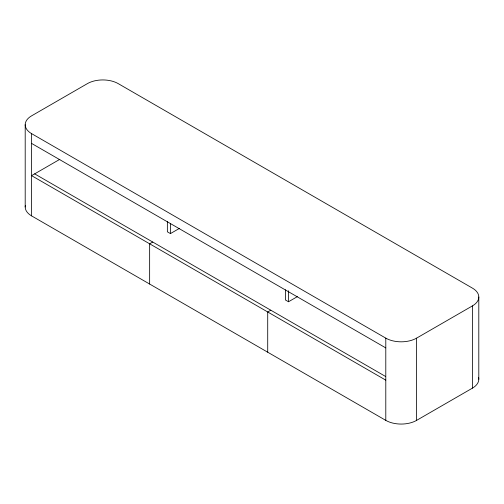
<?xml version="1.0" encoding="UTF-8"?>
<svg xmlns="http://www.w3.org/2000/svg" width="504" height="504" viewBox="0 0 504 504"><rect width="100%" height="100%" fill="white"/><g stroke="black" fill="none" stroke-linecap="round" stroke-linejoin="round"><path stroke-width="0.76" d="M59.825 159.333L31.582 175.644L385.793 380.148M152.725 242.033L149.644 243.81L149.644 284.042M167.359 221.59L167.359 231.808L170.44 233.585L179.304 228.469M270.793 310.199L267.712 311.976L267.712 352.208M285.428 289.756L285.428 299.974L288.508 301.757L297.373 296.636M31.582 133.629L385.793 338.134A21.779 12.575 0 0 0 416.594 338.134L472.418 305.903A21.779 12.575 0 0 0 472.418 288.118L118.207 83.62A21.779 12.575 0 0 0 87.406 83.62L31.582 115.851A21.779 12.575 0 0 0 31.582 133.629L31.582 215.882L385.793 420.38A21.779 12.575 0 0 0 416.594 420.38L472.418 388.149A21.779 12.575 0 0 0 478.611 377.616M31.582 143.413L385.793 347.918M34.656 173.867L385.478 376.412M478.8 297.014L478.8 379.26M472.418 305.903L472.418 388.149M416.594 338.134L416.594 420.38M385.793 338.134L385.793 420.38M288.508 290.751L288.508 301.757M170.44 223.367L170.44 233.585M25.2 124.74L25.2 206.987M31.582 215.882A21.779 12.575 0 0 1 25.389 205.349"/></g></svg>
